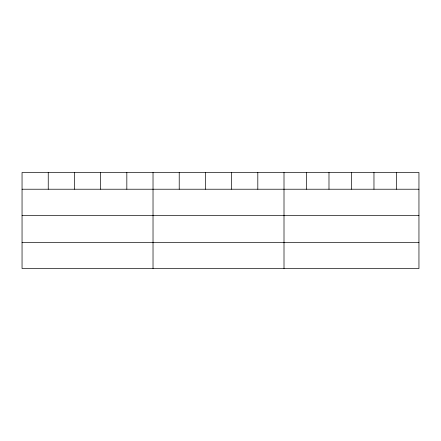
<?xml version="1.0" encoding="UTF-8"?>
<svg xmlns="http://www.w3.org/2000/svg" width="441" height="441" viewBox="0 0 441 441"><rect width="100%" height="100%" fill="white"/><g stroke="black" fill="none" stroke-linecap="round" stroke-linejoin="round"><path stroke-width="0.66" d="M418.95 215.39L418.95 172.475L22.05 172.475L22.05 268.525L418.95 268.525L418.95 215.39L22.05 215.39M22.05 189.222L418.95 189.222M22.05 242.357L418.95 242.357M396.459 172.475L396.459 189.222M373.968 172.475L373.968 189.222M351.477 172.475L351.477 189.222M328.986 172.475L328.986 189.222M306.495 172.475L306.495 189.222M284.004 172.475L284.004 268.525M257.809 172.475L257.809 189.222M231.613 172.475L231.613 189.222M205.418 172.475L205.418 189.222M179.222 172.475L179.222 189.222M153.027 172.475L153.027 268.525M126.832 172.475L126.832 189.222M100.636 172.475L100.636 189.222M74.441 172.475L74.441 189.222M48.245 172.475L48.245 189.222"/></g></svg>
